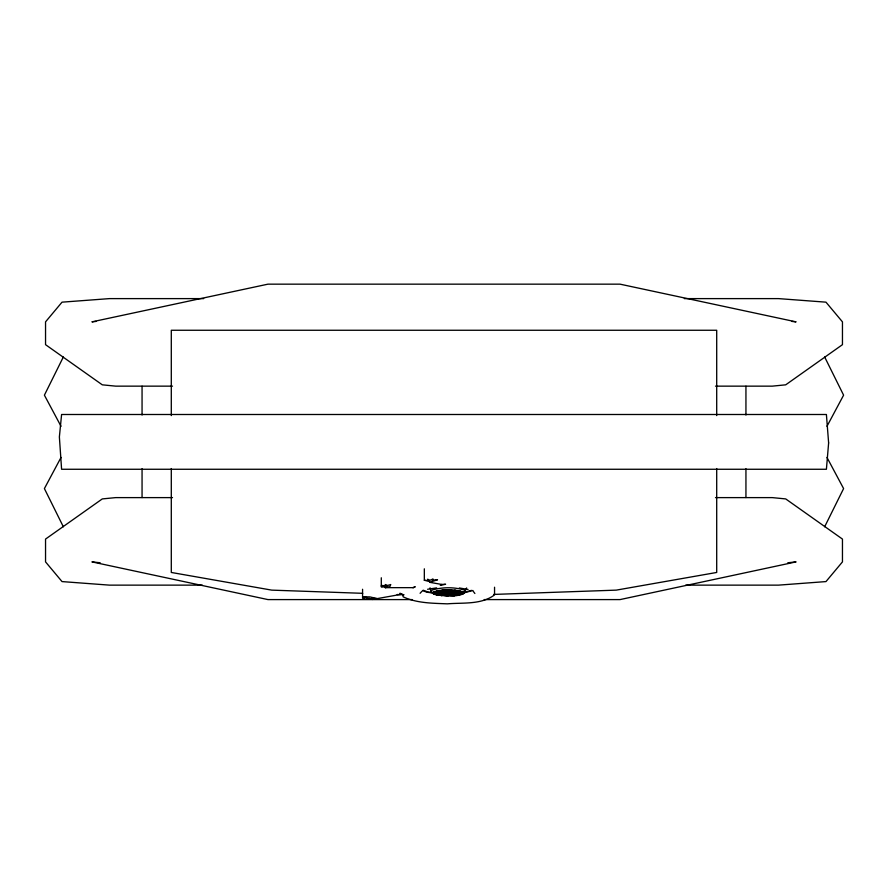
<?xml version="1.0" encoding="UTF-8"?>
<svg xmlns="http://www.w3.org/2000/svg" width="888" height="888" viewBox="0 0 888 888"><rect width="100%" height="100%" fill="white"/><g stroke="black" fill="none" stroke-linecap="round" stroke-linejoin="round"><path stroke-width="1.33" d="M464.335 592.529L466.611 587.945M63.337 356.987L44.4 395.171L61.028 426.307M824.663 526.773L843.6 488.578L826.972 457.442M61.028 457.442L44.4 488.578L63.337 526.773M826.972 426.307L843.6 395.171L824.663 356.987M362.57 589.266L362.57 598.19L366.333 599.311L367.654 597.824L363.314 596.78L369.874 596.903L377.178 598.612L401.476 594.272L399.844 593.295L402.841 594.372L403.108 596.825C416.861 603.263 432.456 603.207 447.33 603.84C462.959 602.519 481.363 604.872 494.549 594.882L494.549 587.223M420.102 593.295L422.033 591.175M439.793 594.183L432.101 592.418L431.091 591.208L432.301 589.998C442.668 587.035 454.223 586.946 464.535 590.109L465.545 591.319M441.647 584.437L440.304 585.381L445.61 584.249L441.647 584.437L429.737 582.317L429.059 581.163L424.331 580.286L424.331 568.808M413.142 587.9L415.251 586.702L412.731 587.656L385.214 587.656L387.59 586.713L381.296 586.735L381.296 577.777M429.737 582.317L437.54 579.775L432.19 580.153L433.044 579.02L430.003 580.23L427.572 579.231L428.704 580.652L424.331 580.286M366.333 599.311L369.164 598.268L372.383 599.489L371.584 598.334L377.178 598.612M471.539 590.365L462.615 592.729M472.949 590.487L463.503 592.995M385.214 587.656L389.81 586.713L390.764 584.526L387.59 585.47L385.214 584.526L386.025 585.836L381.296 585.447L386.025 586.346L381.296 586.735M427.594 589.266L436.652 587.889M460.839 593.617L447.974 594.683L440.892 594.35M96.059 321.423L91.919 321.867L267.965 284.16L620.035 284.16L796.081 321.867L791.941 321.423M787.811 562.77L796.081 561.882L620.035 599.589L484.193 599.589M493.617 594.427L616.261 590.132L716.705 572.46L716.705 468.542M203.685 298.612L109.502 298.612L62.027 302.164L45.543 321.867L45.543 344.666L102.287 384.826L115.718 386.147L172.505 386.147M684.315 298.612L778.499 298.612L825.973 302.164L842.457 321.867L842.457 344.666L785.714 384.826L772.283 386.147L715.495 386.147M172.505 497.613L115.718 497.613L102.287 498.923L45.543 539.083L45.543 561.882L62.027 581.585L109.502 585.137L202.298 585.137M715.495 497.613L772.283 497.613L785.714 498.923L842.457 539.083L842.457 561.882L825.973 581.585L778.499 585.137L685.703 585.137M412.121 599.589L267.965 599.589L91.919 561.882L100.189 562.77M362.693 593.317L271.739 590.132L171.295 572.46L171.295 468.542M397.147 594.527L404.04 594.771M459.285 587.978L468.054 589.432M423.121 590.187L428.06 592.019L436.341 593.384L426.928 592.24L422.744 590.687M473.271 591.364L474.88 593.495M430.025 587.823L431.091 591.208M745.942 386.202L745.942 415.029M745.942 468.72L745.942 497.546M716.705 415.584L716.705 330.258L171.295 330.258L171.295 415.584M142.058 386.202L142.058 415.029M142.058 468.72L142.058 497.546M828.626 442.923L826.406 469.264L61.594 469.264L59.374 436.952L61.594 414.496L826.406 414.496L828.626 442.923M448.085 595.337L448.007 596.07L436.552 595.004L433.555 594.005L432.634 592.895L433.744 591.797C443.168 589.11 453.69 589.022 463.081 591.896L464.002 593.006L462.892 594.105C454.512 596.958 445.343 596.325 436.996 593.761L436.286 592.918L433.555 594.005L441.669 593.428L439.283 594.527L441.558 595.759L445.276 594.216L462.892 594.105L454.878 593.473L460.35 592.995L463.081 591.896L454.967 592.474L457.353 591.375L460.35 592.995L457.054 594.594L453.08 595.149L443.134 595.104L443.023 593.883L448.085 595.337L454.523 595.815L451.115 594.239L464.002 593.006L455.378 592.973L459.64 592.141L460.095 590.897L436.552 595.004L436.996 593.761L441.258 592.929L432.634 592.895L443.556 590.753L457.353 591.375L455.078 590.143L451.359 591.686L433.744 591.797L441.758 592.429L436.286 592.918L437.14 592.074L445.521 591.663L442.113 590.087L448.562 590.564L453.613 592.03L453.502 590.798L448.629 589.843L448.462 591.552L436.929 590.809L459.707 595.093L448.174 594.35L448.085 595.337"/></g></svg>
